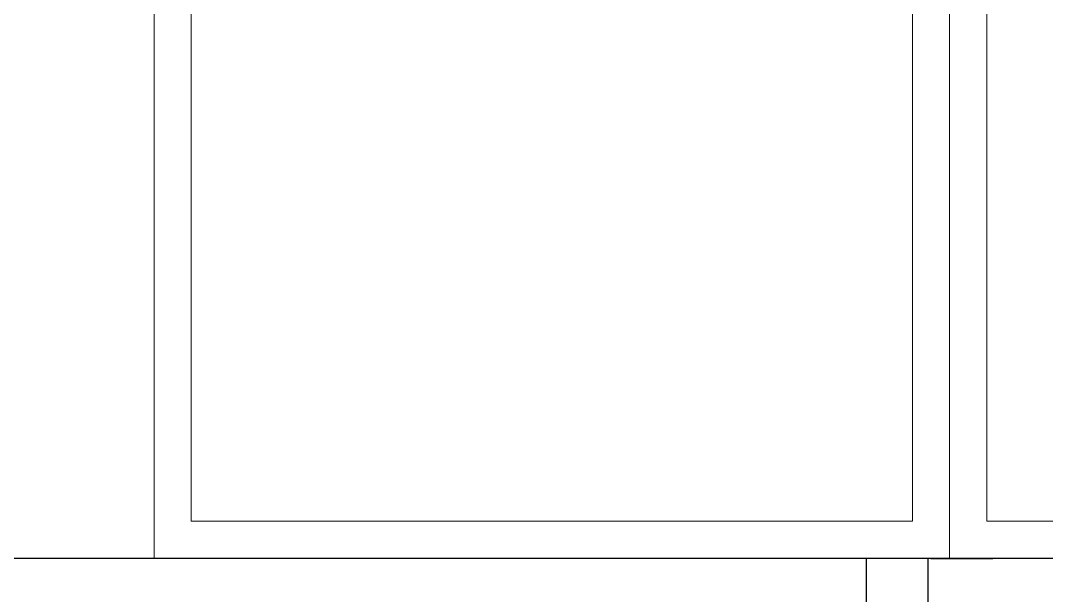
# Model space of a CAD drawing. Header units: inches. Extents: x 4350 to 28384, y -6772 to 993.
# Drawn here: x 18634.5 to 18717.3, y -1037.2 to -990.8 of the extents above; entities that cross this region are included whole.
import ezdxf

# ---------------------------------------------------------------- set-up
doc = ezdxf.new("R2010")
doc.units = ezdxf.units.IN
doc.header["$MEASUREMENT"] = 0
doc.layers.add('ARREDI_attrezzature', color=7, linetype='Continuous')
doc.layers.add('INFISSI', color=4, linetype='Continuous', lineweight=18)

msp = doc.modelspace()

# ---------------------------------------------------------------- linework, layer by layer
at = {"layer": 'ARREDI_attrezzature'}
for p, q in [((18857.703, -1034.222), (18459.569, -1034.222)), ((18707.703, -1034.222), (18702.703, -1034.222)), ((18702.703, -1034.222), (18702.703, -1067.681)), ((18707.703, -1034.222), (18707.703, -1069.926)), ((18707.948, -1034.222), (18712.948, -1034.222))]:
    msp.add_line(p, q, dxfattribs=at)
at = {"layer": 'INFISSI'}
for p, q in [((18645.232, -1034.222), (18645.232, -914.323)), ((18709.448, -914.323), (18709.448, -1034.222)), ((18648.232, -1031.222), (18648.232, -917.323)), ((18706.448, -917.323), (18706.448, -1031.222)), ((18712.448, -917.323), (18712.448, -1031.222)), ((18648.232, -1031.222), (18706.448, -1031.222)), ((18767.663, -1031.222), (18712.448, -1031.222)), ((18645.232, -1034.222), (18770.663, -1034.222))]:
    msp.add_line(p, q, dxfattribs=at)

doc.saveas('drawing.dxf')
